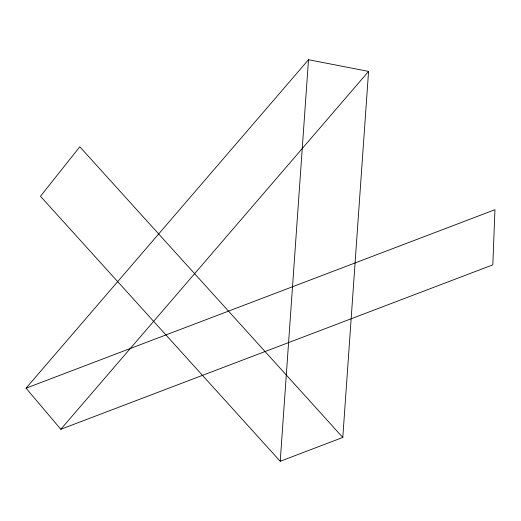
<?xml version="1.0" encoding="UTF-8"?>
<svg xmlns="http://www.w3.org/2000/svg" width="521" height="521" viewBox="0 0 521 521"><rect width="100%" height="100%" fill="white"/><g stroke="black" fill="none" stroke-linecap="round" stroke-linejoin="round"><path stroke-width="0.78" d="M280.22 461.274L308.497 59.726L368.568 71.397L342.792 437.458L280.22 461.274L40.475 196.28L79.798 146.772L342.792 437.458M26.05 388.184L494.95 209.702L492.82 264.85L60.814 429.284L26.05 388.184L308.497 59.726M60.814 429.284L368.568 71.397"/></g></svg>
